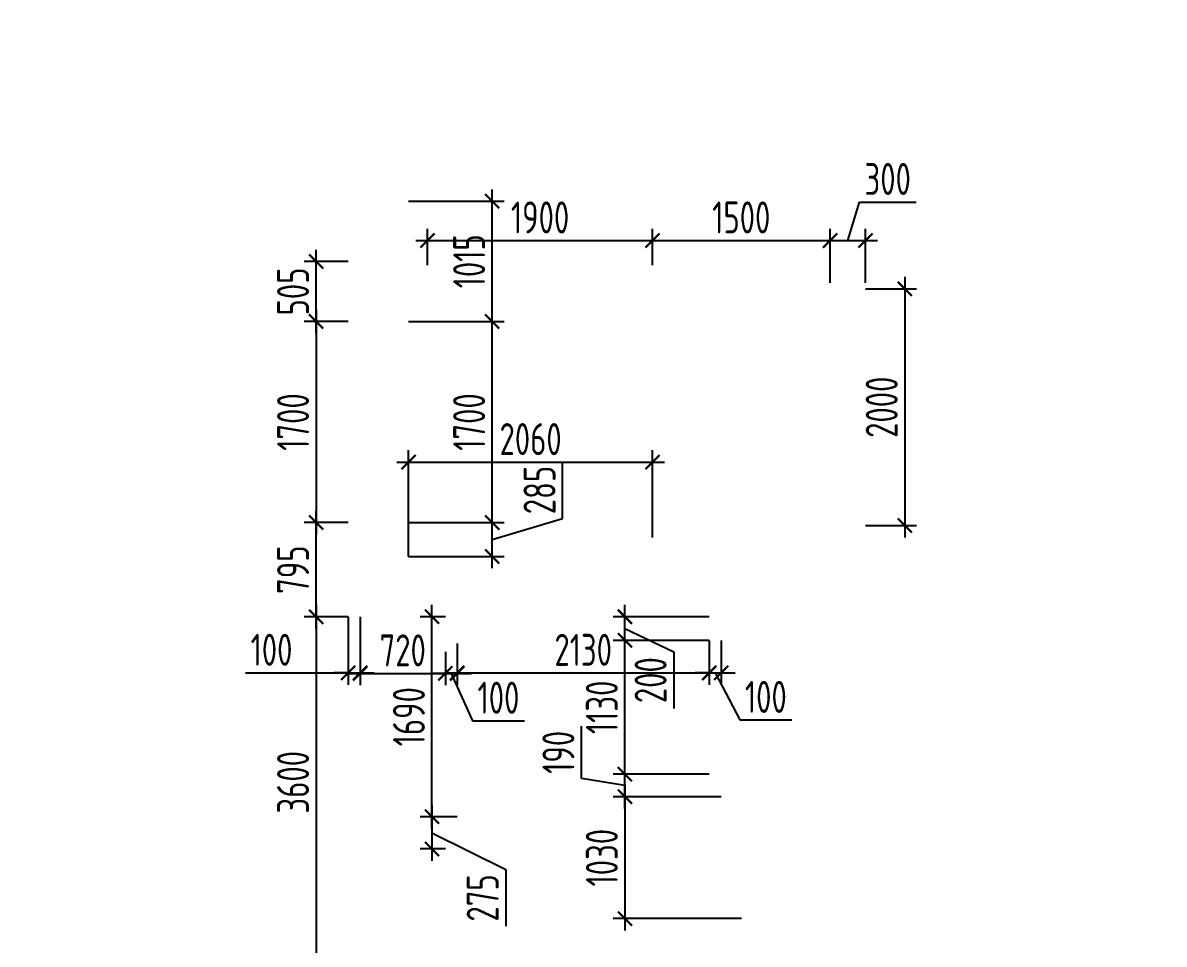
# Model space of a CAD drawing. Header units: millimetres. Extents: x -350007 to 536090, y -888 to 198380.
# Drawn here: x -200234 to -190590, y 124585 to 132368 of the extents above; entities that cross this region are included whole.
import ezdxf

# ---------------------------------------------------------------- set-up
doc = ezdxf.new("R2010")
doc.units = ezdxf.units.MM
doc.layers.add('АР_Размеры нов.', color=15, linetype='Continuous', lineweight=0)
doc.styles.add('ISOCPEUR', font='isocpeur.ttf', dxfattribs={"width": 0.7})
doc.dimstyles.new('R_100', dxfattribs={"dimtxt": 270, "dimasz": 120, "dimexe": 100, "dimexo": 0, "dimgap": 60, "dimtad": 1, "dimdec": 0, "dimrnd": 5, "dimzin": 0, "dimdsep": 46, "dimtxsty": 'ISOCPEUR', "dimblk": 'ARCHTICK', "dimcen": 0, "dimdle": 100, "dimclrd": 256, "dimclre": 256, "dimclrt": 256, "dimadec": 0, "dimazin": 0, "dimtfac": 2, "dimtdec": 0, "dimtofl": 0, "dimtmove": 1, "dimatfit": 3, "dimfxl": 1, "dimtvp": 3, "dimtolj": 1, "dimtzin": 0, "dimarcsym": 0})

# ---------------------------------------------------------------- blocks, each defined once
blk = doc.blocks.new('_ArchTick')
at = {"color": 0, "linetype": 'ByBlock', "const_width": 0.15}
blk.add_lwpolyline([(-0.5, -0.5), (0.5, 0.5)], dxfattribs=at)
blk = doc.blocks.new('*D2535')
at = {"layer": 'АР_Размеры нов.', "lineweight": -2, "ltscale": 100, "transparency": 16777216}
for p, q in [((-197755.6, 129945.9), (-197755.6, 128045.9)), ((-197483.9, 129845.9), (-197855.6, 129845.9)), ((-197483.9, 128145.9), (-197855.6, 128145.9))]:
    blk.add_line(p, q, dxfattribs=at)
at = {"layer": 'АР_Размеры нов.', "lineweight": -2, "ltscale": 100, "transparency": 16777216, "xscale": 120, "yscale": 120, "zscale": 120}
for p, rotation in [((-197755.6, 129845.9), 90), ((-197755.6, 128145.9), 270)]:
    blk.add_blockref('_ArchTick', p, dxfattribs=dict(at, rotation=rotation))
at = {"layer": 'АР_Размеры нов.', "ltscale": 100, "transparency": 16777216, "insert": (-197950.6, 128995.9), "char_height": 270, "attachment_point": 5, "rotation": 90, "style": 'ISOCPEUR'}
blk.add_mtext('\\A1;1700', dxfattribs=at)
blk = doc.blocks.new('*D2540')
at = {"layer": 'АР_Размеры нов.', "lineweight": -2, "ltscale": 100, "transparency": 16777216}
for p, q in [((-195146.4, 125920.8), (-195146.4, 127250.9)), ((-194433.9, 127150.9), (-195246.4, 127150.9)), ((-194433.9, 126020.8), (-195246.4, 126020.8))]:
    blk.add_line(p, q, dxfattribs=at)
at = {"layer": 'АР_Размеры нов.', "lineweight": -2, "ltscale": 100, "transparency": 16777216, "xscale": 120, "yscale": 120, "zscale": 120}
for p, rotation in [((-195146.4, 127150.9), 90), ((-195146.4, 126020.8), 270)]:
    blk.add_blockref('_ArchTick', p, dxfattribs=dict(at, rotation=rotation))
at = {"layer": 'АР_Размеры нов.', "ltscale": 100, "transparency": 16777216, "insert": (-195341.4, 126585.8), "char_height": 270, "attachment_point": 5, "rotation": 90, "style": 'ISOCPEUR'}
blk.add_mtext('\\A1;1130', dxfattribs=at)
blk = doc.blocks.new('*D2544')
at = {"layer": 'АР_Размеры нов.', "lineweight": -2, "ltscale": 100, "transparency": 16777216}
for p, q in [((-195146.4, 125930.7), (-195146.4, 124700.7)), ((-194333.9, 125830.7), (-195246.4, 125830.7)), ((-194161.7, 124800.7), (-195246.4, 124800.7))]:
    blk.add_line(p, q, dxfattribs=at)
at = {"layer": 'АР_Размеры нов.', "lineweight": -2, "ltscale": 100, "transparency": 16777216, "xscale": 120, "yscale": 120, "zscale": 120}
for p, rotation in [((-195146.4, 125830.7), 90), ((-195146.4, 124800.7), 270)]:
    blk.add_blockref('_ArchTick', p, dxfattribs=dict(at, rotation=rotation))
at = {"layer": 'АР_Размеры нов.', "ltscale": 100, "transparency": 16777216, "insert": (-195341.4, 125315.7), "char_height": 270, "attachment_point": 5, "rotation": 90, "style": 'ISOCPEUR'}
blk.add_mtext('\\A1;1030', dxfattribs=at)
blk = doc.blocks.new('*D2684')
at = {"layer": 'АР_Размеры нов.', "lineweight": -2, "ltscale": 100, "transparency": 16777216}
for p, q in [((-197755.6, 127250.7), (-197755.6, 128245.9)), ((-197483.9, 128145.9), (-197855.6, 128145.9)), ((-197483.9, 127350.7), (-197855.6, 127350.7))]:
    blk.add_line(p, q, dxfattribs=at)
at = {"layer": 'АР_Размеры нов.', "lineweight": -2, "ltscale": 100, "transparency": 16777216, "xscale": 120, "yscale": 120, "zscale": 120}
for p, rotation in [((-197755.6, 128145.9), 90), ((-197755.6, 127350.7), 270)]:
    blk.add_blockref('_ArchTick', p, dxfattribs=dict(at, rotation=rotation))
at = {"layer": 'АР_Размеры нов.', "ltscale": 100, "transparency": 16777216, "insert": (-197950.6, 127748.3), "char_height": 270, "attachment_point": 5, "rotation": 90, "style": 'ISOCPEUR'}
blk.add_mtext('\\A1;795', dxfattribs=at)
blk = doc.blocks.new('*D2685')
at = {"layer": 'АР_Размеры нов.', "lineweight": -2, "ltscale": 100, "transparency": 16777216}
for p, q in [((-192781.5, 130220.8), (-192781.5, 128020.7)), ((-193112.9, 130120.8), (-192681.5, 130120.8)), ((-193113, 128120.7), (-192681.5, 128120.7))]:
    blk.add_line(p, q, dxfattribs=at)
at = {"layer": 'АР_Размеры нов.', "lineweight": -2, "ltscale": 100, "transparency": 16777216, "xscale": 120, "yscale": 120, "zscale": 120}
for p, rotation in [((-192781.5, 130120.8), 90), ((-192781.5, 128120.7), 270)]:
    blk.add_blockref('_ArchTick', p, dxfattribs=dict(at, rotation=rotation))
at = {"layer": 'АР_Размеры нов.', "ltscale": 100, "transparency": 16777216, "insert": (-192976.5, 129120.7), "char_height": 270, "attachment_point": 5, "rotation": 90, "style": 'ISOCPEUR'}
blk.add_mtext('\\A1;2000', dxfattribs=at)
blk = doc.blocks.new('*D2948')
at = {"layer": 'АР_Размеры нов.', "lineweight": -2, "ltscale": 100, "transparency": 16777216}
for p, q in [((-196813.9, 130320.7), (-196813.9, 130629)), ((-194912.9, 130320.7), (-194912.9, 130629)), ((-196913.9, 130529), (-194812.9, 130529))]:
    blk.add_line(p, q, dxfattribs=at)
at = {"layer": 'АР_Размеры нов.', "lineweight": -2, "ltscale": 100, "transparency": 16777216, "xscale": 120, "yscale": 120, "zscale": 120, "rotation": 180}
blk.add_blockref('_ArchTick', (-196813.9, 130529), dxfattribs=at)
at = {"layer": 'АР_Размеры нов.', "lineweight": -2, "ltscale": 100, "transparency": 16777216, "xscale": 120, "yscale": 120, "zscale": 120}
blk.add_blockref('_ArchTick', (-194912.9, 130529), dxfattribs=at)
at = {"layer": 'АР_Размеры нов.', "ltscale": 100, "transparency": 16777216, "insert": (-195863.4, 130724), "char_height": 270, "attachment_point": 5, "style": 'ISOCPEUR'}
blk.add_mtext('\\A1;1900', dxfattribs=at)
blk = doc.blocks.new('*D2949')
at = {"layer": 'АР_Размеры нов.', "lineweight": -2, "ltscale": 100, "transparency": 16777216}
for p, q in [((-194912.9, 130320.7), (-194912.9, 130629)), ((-193413.4, 130320.7), (-193413.4, 130629)), ((-195012.9, 130529), (-193313.4, 130529))]:
    blk.add_line(p, q, dxfattribs=at)
at = {"layer": 'АР_Размеры нов.', "lineweight": -2, "ltscale": 100, "transparency": 16777216, "xscale": 120, "yscale": 120, "zscale": 120, "rotation": 180}
blk.add_blockref('_ArchTick', (-194912.9, 130529), dxfattribs=at)
at = {"layer": 'АР_Размеры нов.', "lineweight": -2, "ltscale": 100, "transparency": 16777216, "xscale": 120, "yscale": 120, "zscale": 120}
blk.add_blockref('_ArchTick', (-193413.4, 130529), dxfattribs=at)
at = {"layer": 'АР_Размеры нов.', "ltscale": 100, "transparency": 16777216, "insert": (-194163.2, 130724), "char_height": 270, "attachment_point": 5, "style": 'ISOCPEUR'}
blk.add_mtext('\\A1;1500', dxfattribs=at)
blk = doc.blocks.new('*D2967')
at = {"layer": 'АР_Размеры нов.', "lineweight": -2, "ltscale": 100, "transparency": 16777216}
for p, q in [((-193263.2, 130529), (-193165.7, 130854)), ((-193165.7, 130854), (-192686.6, 130854)), ((-193413.4, 130170.8), (-193413.4, 130629)), ((-193112.9, 130170.8), (-193112.9, 130629)), ((-193513.4, 130529), (-193012.9, 130529))]:
    blk.add_line(p, q, dxfattribs=at)
at = {"layer": 'АР_Размеры нов.', "lineweight": -2, "ltscale": 100, "transparency": 16777216, "xscale": 120, "yscale": 120, "zscale": 120, "rotation": 180}
blk.add_blockref('_ArchTick', (-193413.4, 130529), dxfattribs=at)
at = {"layer": 'АР_Размеры нов.', "lineweight": -2, "ltscale": 100, "transparency": 16777216, "xscale": 120, "yscale": 120, "zscale": 120}
blk.add_blockref('_ArchTick', (-193112.9, 130529), dxfattribs=at)
at = {"layer": 'АР_Размеры нов.', "ltscale": 100, "transparency": 16777216, "insert": (-192926.1, 131049), "char_height": 270, "attachment_point": 5, "style": 'ISOCPEUR'}
blk.add_mtext('\\A1;300', dxfattribs=at)
blk = doc.blocks.new('*D2855')
at = {"layer": 'АР_Размеры нов.', "lineweight": -2, "ltscale": 500, "transparency": 16777216}
for p, q in [((-195146.4, 127050.9), (-195146.4, 127450.7)), ((-194433.9, 127350.7), (-195246.4, 127350.7)), ((-195146.4, 127250.8), (-194734.2, 127054.7)), ((-194433.9, 127150.9), (-195246.4, 127150.9)), ((-194734.2, 127054.7), (-194734.2, 126575.6))]:
    blk.add_line(p, q, dxfattribs=at)
at = {"layer": 'АР_Размеры нов.', "lineweight": -2, "ltscale": 500, "transparency": 16777216, "xscale": 120, "yscale": 120, "zscale": 120}
for p, rotation in [((-195146.4, 127350.7), 90), ((-195146.4, 127150.9), 270)]:
    blk.add_blockref('_ArchTick', p, dxfattribs=dict(at, rotation=rotation))
at = {"layer": 'АР_Размеры нов.', "lineweight": 13, "ltscale": 500, "transparency": 16777216, "insert": (-194929.2, 126815.1), "char_height": 270, "attachment_point": 5, "rotation": 90, "style": 'ISOCPEUR'}
blk.add_mtext('\\A1;200', dxfattribs=at)
blk = doc.blocks.new('*D2870')
at = {"layer": 'АР_Размеры нов.', "lineweight": -2, "ltscale": 500, "transparency": 16777216}
for p, q in [((-195513.4, 125984.8), (-195513.4, 126426.1)), ((-195146.4, 125730.7), (-195146.4, 126120.8)), ((-195146.4, 125925.7), (-195513.4, 125984.8)), ((-194433.9, 126020.8), (-195246.4, 126020.8)), ((-194333.9, 125830.7), (-195246.4, 125830.7))]:
    blk.add_line(p, q, dxfattribs=at)
at = {"layer": 'АР_Размеры нов.', "lineweight": -2, "ltscale": 500, "transparency": 16777216, "xscale": 120, "yscale": 120, "zscale": 120}
for p, rotation in [((-195146.4, 126020.8), 90), ((-195146.4, 125830.7), 270)]:
    blk.add_blockref('_ArchTick', p, dxfattribs=dict(at, rotation=rotation))
at = {"layer": 'АР_Размеры нов.', "lineweight": 13, "ltscale": 500, "transparency": 16777216, "insert": (-195708.4, 126205.5), "char_height": 270, "attachment_point": 5, "rotation": 90, "style": 'ISOCPEUR'}
blk.add_mtext('\\A1;190', dxfattribs=at)
blk = doc.blocks.new('*D1655')
at = {"layer": 'АР_Размеры нов.', "lineweight": -2, "ltscale": 500, "transparency": 16777216}
for p, q in [((-197483.9, 127350.7), (-197483.9, 126776.9)), ((-197383.9, 127350.7), (-197383.9, 126776.9)), ((-198353, 126876.9), (-197483.9, 126876.9)), ((-197483.9, 126876.9), (-197603.9, 126876.9)), ((-197483.9, 126876.9), (-197383.9, 126876.9)), ((-197383.9, 126876.9), (-197263.9, 126876.9))]:
    blk.add_line(p, q, dxfattribs=at)
at = {"layer": 'АР_Размеры нов.', "lineweight": -2, "ltscale": 500, "transparency": 16777216, "xscale": 120, "yscale": 120, "zscale": 120}
blk.add_blockref('_ArchTick', (-197483.9, 126876.9), dxfattribs=at)
at = {"layer": 'АР_Размеры нов.', "lineweight": -2, "ltscale": 500, "transparency": 16777216, "xscale": 120, "yscale": 120, "zscale": 120, "rotation": 180}
blk.add_blockref('_ArchTick', (-197383.9, 126876.9), dxfattribs=at)
at = {"layer": 'АР_Размеры нов.', "lineweight": 13, "ltscale": 500, "transparency": 16777216, "insert": (-198132.4, 127071.9), "char_height": 270, "attachment_point": 5, "style": 'ISOCPEUR'}
blk.add_mtext('\\A1;100', dxfattribs=at)
blk = doc.blocks.new('*D1656')
at = {"layer": 'АР_Размеры нов.', "lineweight": -2, "ltscale": 500, "transparency": 16777216}
for p, q in [((-197383.9, 127350.7), (-197383.9, 126771.7)), ((-196663.9, 127054.5), (-196663.9, 126771.7)), ((-197483.9, 126871.7), (-196563.9, 126871.7))]:
    blk.add_line(p, q, dxfattribs=at)
at = {"layer": 'АР_Размеры нов.', "lineweight": -2, "ltscale": 500, "transparency": 16777216, "xscale": 120, "yscale": 120, "zscale": 120, "rotation": 180}
blk.add_blockref('_ArchTick', (-197383.9, 126871.7), dxfattribs=at)
at = {"layer": 'АР_Размеры нов.', "lineweight": -2, "ltscale": 500, "transparency": 16777216, "xscale": 120, "yscale": 120, "zscale": 120}
blk.add_blockref('_ArchTick', (-196663.9, 126871.7), dxfattribs=at)
at = {"layer": 'АР_Размеры нов.', "lineweight": 13, "ltscale": 500, "transparency": 16777216, "insert": (-197023.9, 127066.7), "char_height": 270, "attachment_point": 5, "style": 'ISOCPEUR'}
blk.add_mtext('\\A1;720', dxfattribs=at)
blk = doc.blocks.new('*D1657')
at = {"layer": 'АР_Размеры нов.', "lineweight": -2, "ltscale": 500, "transparency": 16777216}
for p, q in [((-196563.9, 127123.4), (-196563.9, 126771.7)), ((-196663.9, 127054.5), (-196663.9, 126771.7)), ((-196663.9, 126871.7), (-196783.9, 126871.7)), ((-196663.9, 126871.7), (-196563.9, 126871.7)), ((-196613.9, 126871.7), (-196435.4, 126471.7)), ((-196563.9, 126871.7), (-196443.9, 126871.7)), ((-196435.4, 126471.7), (-195994.1, 126471.7))]:
    blk.add_line(p, q, dxfattribs=at)
at = {"layer": 'АР_Размеры нов.', "lineweight": -2, "ltscale": 500, "transparency": 16777216, "xscale": 120, "yscale": 120, "zscale": 120}
blk.add_blockref('_ArchTick', (-196663.9, 126871.7), dxfattribs=at)
at = {"layer": 'АР_Размеры нов.', "lineweight": -2, "ltscale": 500, "transparency": 16777216, "xscale": 120, "yscale": 120, "zscale": 120, "rotation": 180}
blk.add_blockref('_ArchTick', (-196563.9, 126871.7), dxfattribs=at)
at = {"layer": 'АР_Размеры нов.', "lineweight": 13, "ltscale": 500, "transparency": 16777216, "insert": (-196214.8, 126666.7), "char_height": 270, "attachment_point": 5, "style": 'ISOCPEUR'}
blk.add_mtext('\\A1;100', dxfattribs=at)
blk = doc.blocks.new('*D1658')
at = {"layer": 'АР_Размеры нов.', "lineweight": -2, "ltscale": 500, "transparency": 16777216}
for p, q in [((-196563.9, 127123.4), (-196563.9, 126776)), ((-194433.9, 127150.8), (-194433.9, 126776)), ((-196663.9, 126876), (-194333.9, 126876))]:
    blk.add_line(p, q, dxfattribs=at)
at = {"layer": 'АР_Размеры нов.', "lineweight": -2, "ltscale": 500, "transparency": 16777216, "xscale": 120, "yscale": 120, "zscale": 120, "rotation": 180}
blk.add_blockref('_ArchTick', (-196563.9, 126876), dxfattribs=at)
at = {"layer": 'АР_Размеры нов.', "lineweight": -2, "ltscale": 500, "transparency": 16777216, "xscale": 120, "yscale": 120, "zscale": 120}
blk.add_blockref('_ArchTick', (-194433.9, 126876), dxfattribs=at)
at = {"layer": 'АР_Размеры нов.', "lineweight": 13, "ltscale": 500, "transparency": 16777216, "insert": (-195498.9, 127071), "char_height": 270, "attachment_point": 5, "style": 'ISOCPEUR'}
blk.add_mtext('\\A1;2130', dxfattribs=at)
blk = doc.blocks.new('*D1659')
at = {"layer": 'АР_Размеры нов.', "lineweight": -2, "ltscale": 500, "transparency": 16777216}
for p, q in [((-194433.9, 127150.8), (-194433.9, 126776.9)), ((-194333.9, 127150.9), (-194333.9, 126776.9)), ((-194433.9, 126876.9), (-194553.9, 126876.9)), ((-194433.9, 126876.9), (-194333.9, 126876.9)), ((-194383.9, 126876.9), (-194176.1, 126478.6)), ((-194333.9, 126876.9), (-194213.9, 126876.9)), ((-194176.1, 126478.6), (-193734.8, 126478.6))]:
    blk.add_line(p, q, dxfattribs=at)
at = {"layer": 'АР_Размеры нов.', "lineweight": -2, "ltscale": 500, "transparency": 16777216, "xscale": 120, "yscale": 120, "zscale": 120}
blk.add_blockref('_ArchTick', (-194433.9, 126876.9), dxfattribs=at)
at = {"layer": 'АР_Размеры нов.', "lineweight": -2, "ltscale": 500, "transparency": 16777216, "xscale": 120, "yscale": 120, "zscale": 120, "rotation": 180}
blk.add_blockref('_ArchTick', (-194333.9, 126876.9), dxfattribs=at)
at = {"layer": 'АР_Размеры нов.', "lineweight": 13, "ltscale": 500, "transparency": 16777216, "insert": (-193955.5, 126673.6), "char_height": 270, "attachment_point": 5, "style": 'ISOCPEUR'}
blk.add_mtext('\\A1;100', dxfattribs=at)
blk = doc.blocks.new('*D2409')
at = {"layer": 'АР_Размеры нов.', "lineweight": -2, "ltscale": 500, "transparency": 16777216}
for p, q in [((-197755.6, 127450.7), (-197755.6, 123650.7)), ((-197483.9, 127350.7), (-197855.6, 127350.7)), ((-197383.9, 123750.7), (-197855.6, 123750.7))]:
    blk.add_line(p, q, dxfattribs=at)
at = {"layer": 'АР_Размеры нов.', "lineweight": -2, "ltscale": 500, "transparency": 16777216, "xscale": 120, "yscale": 120, "zscale": 120}
for p, rotation in [((-197755.6, 127350.7), 90), ((-197755.6, 123750.7), 270)]:
    blk.add_blockref('_ArchTick', p, dxfattribs=dict(at, rotation=rotation))
at = {"layer": 'АР_Размеры нов.', "lineweight": 13, "ltscale": 500, "transparency": 16777216, "insert": (-197950.6, 125952.5), "char_height": 270, "attachment_point": 5, "rotation": 90, "style": 'ISOCPEUR'}
blk.add_mtext('\\A1;3600', dxfattribs=at)
blk = doc.blocks.new('*D4064')
at = {"layer": 'АР_Размеры нов.', "lineweight": -2, "transparency": 16777216}
for p, q in [((-196776.6, 125761.7), (-196776.6, 125288.9)), ((-196563.8, 125661.7), (-196876.6, 125661.7)), ((-196776.6, 125525.3), (-196153.4, 125215)), ((-196663.9, 125388.9), (-196876.6, 125388.9)), ((-196153.4, 125215), (-196153.4, 124735.9))]:
    blk.add_line(p, q, dxfattribs=at)
at = {"layer": 'АР_Размеры нов.', "lineweight": -2, "transparency": 16777216, "xscale": 120, "yscale": 120, "zscale": 120}
for p, rotation in [((-196776.6, 125661.7), 90), ((-196776.6, 125388.9), 270)]:
    blk.add_blockref('_ArchTick', p, dxfattribs=dict(at, rotation=rotation))
at = {"layer": 'АР_Размеры нов.', "transparency": 16777216, "insert": (-196348.4, 124975.5), "char_height": 270, "attachment_point": 5, "rotation": 90, "style": 'ISOCPEUR'}
blk.add_mtext('\\A1;275', dxfattribs=at)
blk = doc.blocks.new('*D4084')
at = {"layer": 'АР_Размеры нов.', "lineweight": -2, "transparency": 16777216}
for p, q in [((-196776.6, 125561.7), (-196776.6, 127450.7)), ((-196663.9, 127350.7), (-196876.6, 127350.7)), ((-196663.9, 125661.7), (-196876.6, 125661.7))]:
    blk.add_line(p, q, dxfattribs=at)
at = {"layer": 'АР_Размеры нов.', "lineweight": -2, "transparency": 16777216, "xscale": 120, "yscale": 120, "zscale": 120}
for p, rotation in [((-196776.6, 127350.7), 90), ((-196776.6, 125661.7), 270)]:
    blk.add_blockref('_ArchTick', p, dxfattribs=dict(at, rotation=rotation))
at = {"layer": 'АР_Размеры нов.', "transparency": 16777216, "insert": (-196971.6, 126506.2), "char_height": 270, "attachment_point": 5, "rotation": 90, "style": 'ISOCPEUR'}
blk.add_mtext('\\A1;1690', dxfattribs=at)
blk = doc.blocks.new('*D7084')
at = {"layer": 'АР_Размеры нов.', "lineweight": -2, "transparency": 16777216}
for p, q in [((-197755.6, 129745.9), (-197755.6, 130450.7)), ((-197483.9, 130350.7), (-197855.6, 130350.7)), ((-197483.9, 129845.9), (-197855.6, 129845.9))]:
    blk.add_line(p, q, dxfattribs=at)
at = {"layer": 'АР_Размеры нов.', "lineweight": -2, "transparency": 16777216, "xscale": 120, "yscale": 120, "zscale": 120}
for p, rotation in [((-197755.6, 130350.7), 90), ((-197755.6, 129845.9), 270)]:
    blk.add_blockref('_ArchTick', p, dxfattribs=dict(at, rotation=rotation))
at = {"layer": 'АР_Размеры нов.', "transparency": 16777216, "insert": (-197950.6, 130098.3), "char_height": 270, "attachment_point": 5, "rotation": 90, "style": 'ISOCPEUR'}
blk.add_mtext('\\A1;505', dxfattribs=at)
blk = doc.blocks.new('*D7085')
at = {"layer": 'АР_Размеры нов.', "lineweight": -2, "transparency": 16777216}
for p, q in [((-195672.9, 128181.8), (-195672.9, 128660.9)), ((-196267.9, 127760.7), (-196267.9, 128245.9)), ((-196267.9, 128003.3), (-195672.9, 128181.8)), ((-196973.9, 128145.9), (-196167.9, 128145.9)), ((-196973.9, 127860.7), (-196167.9, 127860.7))]:
    blk.add_line(p, q, dxfattribs=at)
at = {"layer": 'АР_Размеры нов.', "lineweight": -2, "transparency": 16777216, "xscale": 120, "yscale": 120, "zscale": 120}
for p, rotation in [((-196267.9, 128145.9), 90), ((-196267.9, 127860.7), 270)]:
    blk.add_blockref('_ArchTick', p, dxfattribs=dict(at, rotation=rotation))
at = {"layer": 'АР_Размеры нов.', "transparency": 16777216, "insert": (-195867.9, 128421.3), "char_height": 270, "attachment_point": 5, "rotation": 90, "style": 'ISOCPEUR'}
blk.add_mtext('\\A1;285', dxfattribs=at)
blk = doc.blocks.new('*D7086')
at = {"layer": 'АР_Размеры нов.', "lineweight": -2, "transparency": 16777216}
for p, q in [((-196267.9, 128045.9), (-196267.9, 129945.9)), ((-196973.9, 129845.9), (-196167.9, 129845.9)), ((-196973.9, 128145.9), (-196167.9, 128145.9))]:
    blk.add_line(p, q, dxfattribs=at)
at = {"layer": 'АР_Размеры нов.', "lineweight": -2, "transparency": 16777216, "xscale": 120, "yscale": 120, "zscale": 120}
for p, rotation in [((-196267.9, 129845.9), 90), ((-196267.9, 128145.9), 270)]:
    blk.add_blockref('_ArchTick', p, dxfattribs=dict(at, rotation=rotation))
at = {"layer": 'АР_Размеры нов.', "transparency": 16777216, "insert": (-196462.9, 128995.9), "char_height": 270, "attachment_point": 5, "rotation": 90, "style": 'ISOCPEUR'}
blk.add_mtext('\\A1;1700', dxfattribs=at)
blk = doc.blocks.new('*D7087')
at = {"layer": 'АР_Размеры нов.', "lineweight": -2, "transparency": 16777216}
for p, q in [((-196267.9, 129745.9), (-196267.9, 130960.7)), ((-196973.9, 130860.7), (-196167.9, 130860.7)), ((-196973.9, 129845.9), (-196167.9, 129845.9))]:
    blk.add_line(p, q, dxfattribs=at)
at = {"layer": 'АР_Размеры нов.', "lineweight": -2, "transparency": 16777216, "xscale": 120, "yscale": 120, "zscale": 120}
for p, rotation in [((-196267.9, 130860.7), 90), ((-196267.9, 129845.9), 270)]:
    blk.add_blockref('_ArchTick', p, dxfattribs=dict(at, rotation=rotation))
at = {"layer": 'АР_Размеры нов.', "transparency": 16777216, "insert": (-196462.9, 130353.3), "char_height": 270, "attachment_point": 5, "rotation": 90, "style": 'ISOCPEUR'}
blk.add_mtext('\\A1;1015', dxfattribs=at)
blk = doc.blocks.new('*D7183')
at = {"layer": 'АР_Размеры нов.', "lineweight": -2, "transparency": 16777216}
for p, q in [((-196973.9, 127860.7), (-196973.9, 128756.6)), ((-194912.9, 128020.7), (-194912.9, 128756.6)), ((-197073.9, 128656.6), (-194812.9, 128656.6))]:
    blk.add_line(p, q, dxfattribs=at)
at = {"layer": 'АР_Размеры нов.', "lineweight": -2, "transparency": 16777216, "xscale": 120, "yscale": 120, "zscale": 120, "rotation": 180}
blk.add_blockref('_ArchTick', (-196973.9, 128656.6), dxfattribs=at)
at = {"layer": 'АР_Размеры нов.', "lineweight": -2, "transparency": 16777216, "xscale": 120, "yscale": 120, "zscale": 120}
blk.add_blockref('_ArchTick', (-194912.9, 128656.6), dxfattribs=at)
at = {"layer": 'АР_Размеры нов.', "transparency": 16777216, "insert": (-195943.4, 128851.6), "char_height": 270, "attachment_point": 5, "style": 'ISOCPEUR'}
blk.add_mtext('\\A1;2060', dxfattribs=at)
blk = doc.blocks.new('*D7184')
at = {"layer": 'АР_Размеры нов.', "lineweight": -2, "transparency": 16777216}
for p, q in [((-186100.2, 131670.6), (-186002.7, 131995.6)), ((-186002.7, 131995.6), (-185655.9, 131995.6)), ((-186145.2, 131370.7), (-186145.2, 131770.6)), ((-186055.2, 131530.7), (-186055.2, 131770.6)), ((-186145.2, 131670.6), (-186265.2, 131670.6)), ((-186145.2, 131670.6), (-186055.2, 131670.6)), ((-186055.2, 131670.6), (-185935.2, 131670.6)), ((-281863.4, 59884.7), (-281863.4, 59308.8)), ((-281179, 59884.7), (-281179, 59308.8)), ((-281963.4, 59408.8), (-281079, 59408.8))]:
    blk.add_line(p, q, dxfattribs=at)
at = {"layer": 'АР_Размеры нов.', "lineweight": -2, "transparency": 16777216, "xscale": 120, "yscale": 120, "zscale": 120}
for p in [(-186145.2, 131670.6), (-281179, 59408.8)]:
    blk.add_blockref('_ArchTick', p, dxfattribs=at)
at = {"layer": 'АР_Размеры нов.', "lineweight": -2, "transparency": 16777216, "xscale": 120, "yscale": 120, "zscale": 120, "rotation": 180}
for p in [(-186055.2, 131670.6), (-281863.4, 59408.8)]:
    blk.add_blockref('_ArchTick', p, dxfattribs=at)
at = {"layer": 'АР_Размеры нов.', "transparency": 16777216, "char_height": 270, "attachment_point": 5, "style": 'ISOCPEUR'}
for s, insert in [('\\A1;90', (-185829.3, 132190.6)), ('\\A1;685', (-281521.2, 59603.8))]:
    blk.add_mtext(s, dxfattribs=dict(at, insert=insert))

msp = doc.modelspace()

# ---------------------------------------------------------------- dimensions: what is measured, and where the dimension line sits
at = {"layer": 'АР_Размеры нов.'}
for base, p1, p2, picture, middle in [((-186055.2, 131670.6), (-186145.2, 131370.7), (-186055.2, 131530.7), '*D7184', (-185942.7, 132190.6)), ((-281179, 59408.8), (-281863.4, 59884.7), (-281179, 59884.7), '*D7184', (-281521.2, 59603.8)), ((-194912.9, 128656.6), (-196973.9, 127860.7), (-194912.9, 128020.7), '*D7183', (-195943.4, 128851.6))]:
    dim = msp.add_linear_dim(base=base, p1=p1, p2=p2, dimstyle='R_100', override={"dimpost": '\\X'}, dxfattribs=at)
    dim.commit()
    dim.dimension.update_dxf_attribs({"geometry": picture, "text_midpoint": middle})
at = {"layer": 'АР_Размеры нов.', "ltscale": 100}
for base, p1, p2, override, picture, middle in [((-193112.9154, 130529.0028), (-193413.3955, 130170.7839, 0), (-193112.9154, 130170.7839), {"dimpost": '\\X', "dimfxl": 300, "dimarcsym": 1}, '*D2967', (-193105.6555, 131049.0028)), ((-194912.9, 130529), (-196813.9, 130320.7, 0), (-194912.9, 130320.7), {"dimpost": '\\X', "dimfxl": 2.5, "dimarcsym": 1}, '*D2948', (-195863.4, 130724)), ((-193413.3955, 130529.0028), (-194912.9151, 130320.6825), (-193413.3955, 130320.6825, 0), {"dimpost": '\\X', "dimfxl": 2.5, "dimarcsym": 1}, '*D2949', (-194163.1553, 130724.0028))]:
    dim = msp.add_linear_dim(base=base, p1=p1, p2=p2, dimstyle='R_100', override=override, dxfattribs=at)
    dim.commit()
    dim.dimension.update_dxf_attribs({"geometry": picture, "text_midpoint": middle})
at = {"layer": 'АР_Размеры нов.'}
for base, p1, p2, picture, middle in [((-196267.9, 130860.7), (-196973.9, 129845.9), (-196973.9, 130860.7), '*D7087', (-196462.9, 130353.3)), ((-197755.6, 130350.7), (-197483.9, 129845.9), (-197483.9, 130350.7), '*D7084', (-197950.6, 130098.3)), ((-196267.9, 129845.9), (-196973.9, 128145.9), (-196973.9, 129845.9), '*D7086', (-196462.9, 128995.9)), ((-196267.9, 128145.9), (-196973.9, 127860.7), (-196973.9, 128145.9), '*D7085', (-195867.9, 128241.8)), ((-196776.6, 127350.7), (-196663.9, 125661.7), (-196663.9, 127350.7), '*D4084', (-196971.6, 126506.2))]:
    dim = msp.add_linear_dim(base=base, p1=p1, p2=p2, angle=90, dimstyle='R_100', override={"dimpost": '\\X'}, dxfattribs=at)
    dim.commit()
    dim.dimension.update_dxf_attribs({"geometry": picture, "text_midpoint": middle})
at = {"layer": 'АР_Размеры нов.', "ltscale": 100}
for base, p1, p2, picture, middle in [((-192781.5, 128120.7), (-193112.9, 130120.8), (-193113, 128120.7), '*D2685', (-192976.5, 129120.7)), ((-197755.6, 128145.9), (-197483.9, 129845.9), (-197483.9, 128145.9), '*D2535', (-197950.6, 128995.9)), ((-197755.6, 128145.9), (-197483.9, 127350.7), (-197483.9, 128145.9), '*D2684', (-197950.6, 127748.3)), ((-195146.4, 127150.9), (-194433.9, 126020.8), (-194433.9, 127150.9), '*D2540', (-195341.4, 126585.8)), ((-195146.4, 124800.7), (-194333.9, 125830.7), (-194161.7, 124800.7), '*D2544', (-195341.4, 125315.7))]:
    dim = msp.add_linear_dim(base=base, p1=p1, p2=p2, angle=90, dimstyle='R_100', override={"dimpost": '\\X', "dimfxl": 2.5, "dimarcsym": 1}, dxfattribs=at)
    dim.commit()
    dim.dimension.update_dxf_attribs({"geometry": picture, "text_midpoint": middle})
at = {"layer": 'АР_Размеры нов.', "lineweight": 13, "ltscale": 500}
for base, p1, p2, override, picture, middle in [((-197755.6, 123750.7), (-197483.9, 127350.7), (-197383.9, 123750.7), {"dimpost": '\\X'}, '*D2409', (-197755.6, 125952.5)), ((-195146.4, 127350.7), (-194433.9, 127150.9), (-194433.9, 127350.7), {"dimpost": '\\X', "dimfxl": 2.5, "dimarcsym": 1}, '*D2855', (-194734.2, 126994.7)), ((-195146.4, 126020.8), (-194333.9, 125830.7), (-194433.9, 126020.8), {"dimpost": '\\X', "dimfxl": 2.5, "dimarcsym": 1}, '*D2870', (-195513.4, 126044.8))]:
    dim = msp.add_linear_dim(base=base, p1=p1, p2=p2, angle=90, dimstyle='R_100', override=override, dxfattribs=at)
    dim.commit()
    dim.dimension.update_dxf_attribs({"geometry": picture, "text_midpoint": middle, "dimtype": 160})
for base, p1, p2, picture, middle in [((-197383.9, 126876.9), (-197483.9, 127350.7), (-197383.9, 127350.7), '*D1655', (-198132.4, 126715.5)), ((-196563.9, 126871.7), (-196663.9, 127054.5), (-196563.9, 127123.4), '*D1657', (-196375.4, 126471.7)), ((-194333.9, 126876.9), (-194433.9, 127150.8), (-194333.9, 127150.9), '*D1659', (-194116.1, 126478.6))]:
    dim = msp.add_linear_dim(base=base, p1=p1, p2=p2, dimstyle='R_100', override={"dimpost": '\\X'}, dxfattribs=at)
    dim.commit()
    dim.dimension.update_dxf_attribs({"geometry": picture, "text_midpoint": middle, "dimtype": 160})
for base, p1, p2, picture, middle in [((-196663.9, 126871.7), (-197383.9, 127350.7), (-196663.9, 127054.5), '*D1656', (-197023.9, 127066.7)), ((-194433.9, 126876), (-196563.9, 127123.4), (-194433.9, 127150.8), '*D1658', (-195498.9, 127071))]:
    dim = msp.add_linear_dim(base=base, p1=p1, p2=p2, dimstyle='R_100', override={"dimpost": '\\X'}, dxfattribs=at)
    dim.commit()
    dim.dimension.update_dxf_attribs({"geometry": picture, "text_midpoint": middle})
at = {"layer": 'АР_Размеры нов.'}
dim = msp.add_linear_dim(base=(-196776.6, 125388.9), p1=(-196563.8, 125661.7), p2=(-196663.9, 125388.9), angle=90, dimstyle='R_100', override={"dimpost": '\\X'}, dxfattribs=at)
dim.commit()
dim.dimension.update_dxf_attribs({"geometry": '*D4064', "text_midpoint": (-196153.4, 125155), "dimtype": 160})

doc.saveas('drawing.dxf')
